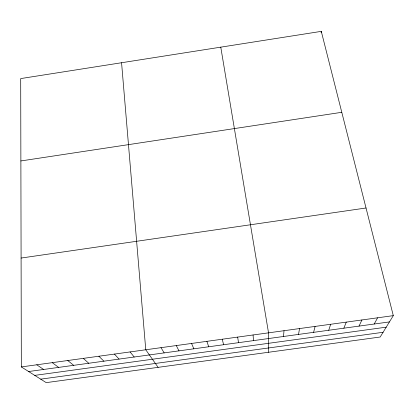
<?xml version="1.0" encoding="UTF-8"?>
<svg xmlns="http://www.w3.org/2000/svg" width="414" height="414" viewBox="0 0 414 414"><rect width="100%" height="100%" fill="white"/><g stroke="black" fill="none" stroke-linecap="round" stroke-linejoin="round"><path stroke-width="0.62" d="M268.339 352.293L268.531 332.84L220.771 47.155M283.492 336.489L284.014 330.708M321.145 32.644L321.285 31.366L20.7 78.582L21.331 366.923L46.208 382.634L380.181 337.017L393.3 315.639L321.285 31.366M298.535 334.419L299.529 328.566M313.615 332.349L315.08 326.423M328.721 330.269L330.662 324.276M343.858 328.188L346.275 322.123M359.021 326.103L361.919 319.965M374.22 324.017L377.594 317.807M20.881 160.948L341.788 112.303M21.093 258.051L366.028 207.994M21.331 366.923L393.3 315.639M28.628 371.529L389.445 321.921M34.729 375.384L386.226 327.169M40.701 379.157L383.079 332.292M36.774 364.796L43.62 369.469M52.247 362.659L58.638 367.404M67.756 360.522L73.687 365.334M83.292 358.379L88.767 363.264M98.863 356.231L103.878 361.184M114.466 354.084L119.02 359.104M130.1 351.926L134.188 357.018M158.117 367.353L145.764 349.768L121.566 62.737M161.005 347.667L164.172 352.894M176.271 345.561L178.988 350.86M191.568 343.454L193.83 348.816M206.902 341.338L208.697 346.772M222.261 339.221L223.596 344.722M237.652 337.099L238.526 342.673M253.073 334.973L253.487 340.613"/></g></svg>
